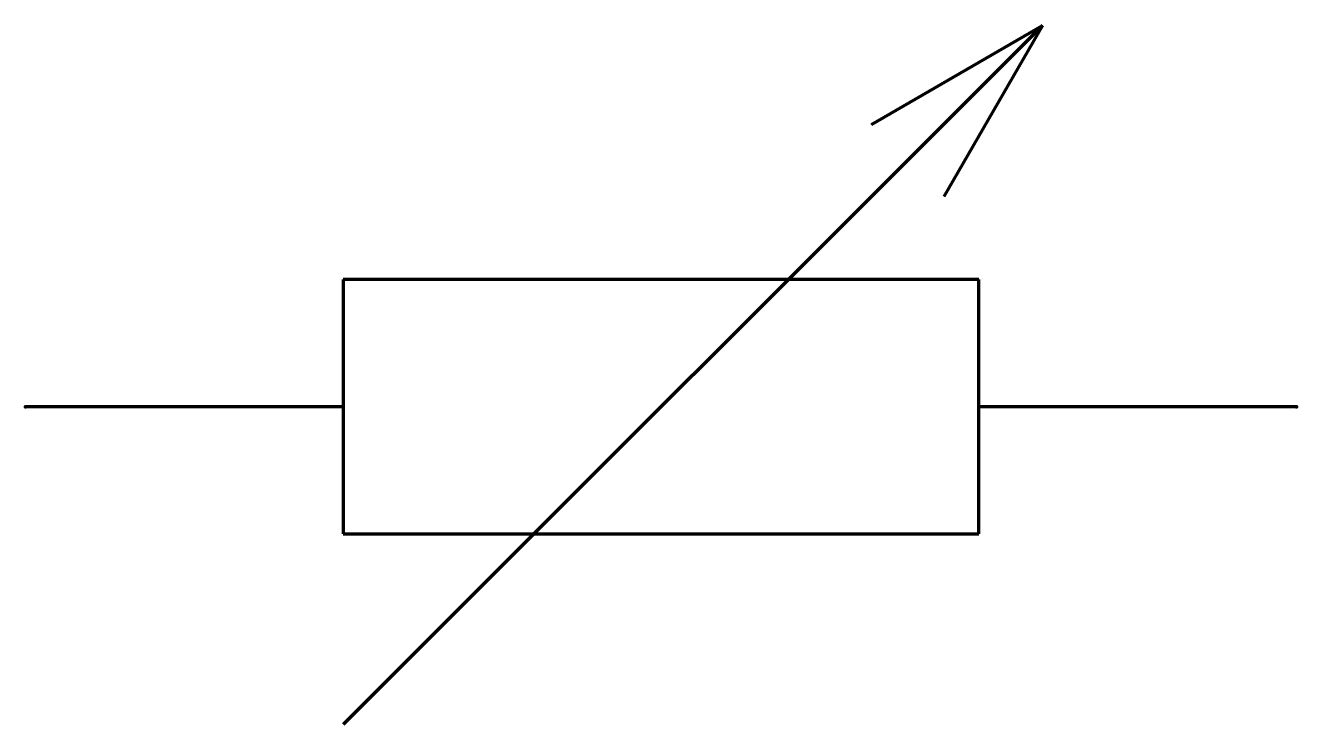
# Model space of a CAD drawing. Header units: millimetres. Extents: x 0 to 20, y -5 to 6.
import ezdxf

# ---------------------------------------------------------------- set-up
doc = ezdxf.new("R2010")
doc.units = ezdxf.units.MM
doc.layers.get('0').update_dxf_attribs({"linetype": 'CONTINUOUS', "lineweight": 0})

msp = doc.modelspace()

# ---------------------------------------------------------------- linework, layer by layer
at = {"color": 7, "linetype": 'CONTINUOUS', "lineweight": 70}
for p, q in [((16, 6), (5, -5)), ((13.31, 4.44), (16, 6)), ((16, 6), (14.45, 3.31)), ((15, 2), (5, 2)), ((5, 2), (5, -2)), ((15, -2), (15, 2)), ((5, 0), (0, 0)), ((20, 0), (15, 0)), ((5, -2), (15, -2))]:
    msp.add_line(p, q, dxfattribs=at)
for p in [(0, 0), (20, 0)]:
    msp.add_point(p, dxfattribs=at)

doc.saveas('drawing.dxf')
